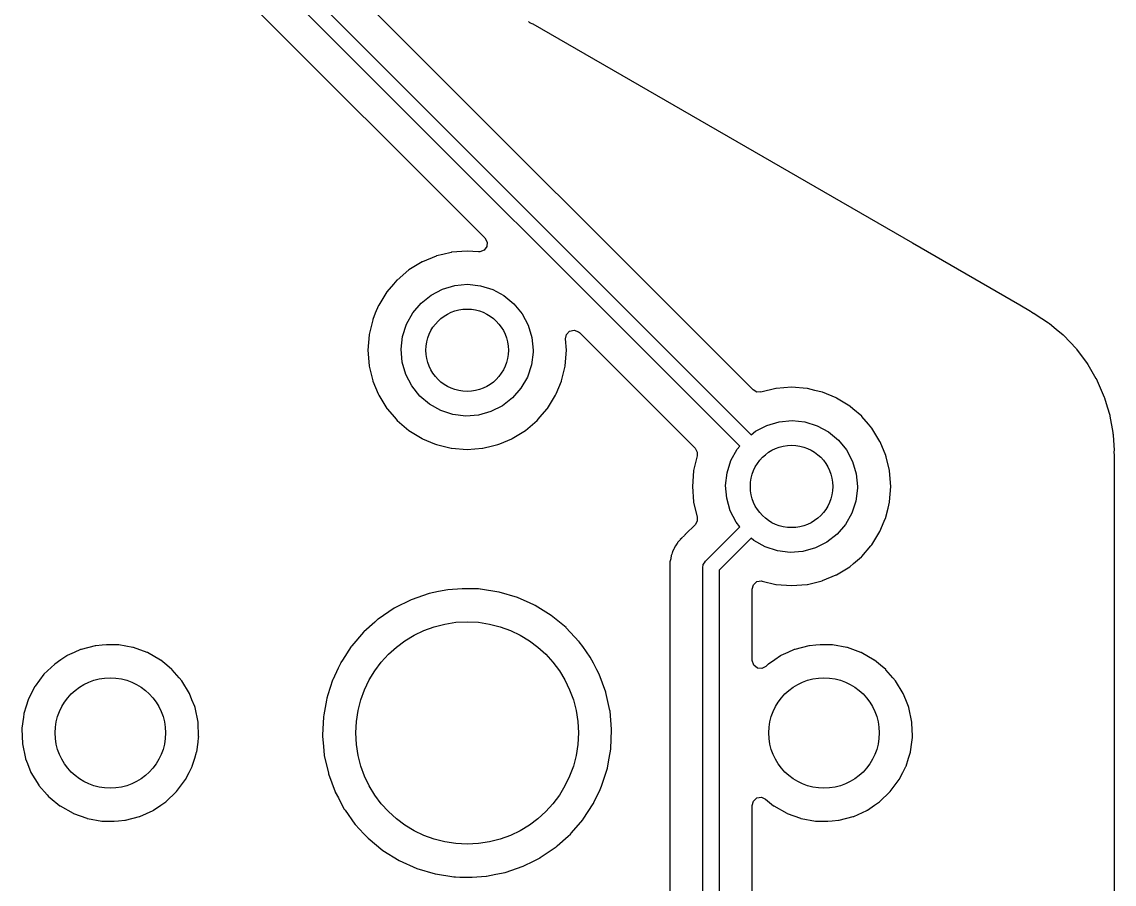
# Model space of a CAD drawing. Extents: x 189 to 319, y -167 to -61.
# Drawn here: x 291.64 to 308.47, y -129.33 to -116.04 of the extents above; entities that cross this region are included whole.
import ezdxf

# ---------------------------------------------------------------- set-up
doc = ezdxf.new("R2010")
doc.units = 0
doc.layers.add('BLACK', color=7, linetype='CONTINUOUS')

msp = doc.modelspace()

# ---------------------------------------------------------------- linework, layer by layer
at = {"layer": 'BLACK', "linetype": 'CONTINUOUS'}
for p, q in [((302.908, -121.712), (294.211, -113.015)), ((293.666, -113.189), (302.879, -122.402)), ((302.702, -122.578), (293.453, -113.329)), ((293.118, -113.714), (298.774, -119.37)), ((299.445, -116.034), (299.457, -116.042)), ((299.457, -116.042), (299.459, -116.044)), ((299.459, -116.044), (299.459, -116.044)), ((299.459, -116.044), (299.463, -116.047)), ((299.463, -116.047), (299.467, -116.049)), ((299.467, -116.049), (299.467, -116.049)), ((299.467, -116.049), (299.468, -116.05)), ((299.468, -116.05), (299.473, -116.053)), ((299.473, -116.053), (299.497, -116.063)), ((299.497, -116.063), (299.499, -116.063)), ((299.499, -116.063), (299.515, -116.071)), ((299.515, -116.071), (305.362, -119.447)), ((298.803, -119.503), (298.76, -119.56)), ((298.774, -119.37), (298.808, -119.432)), ((298.808, -119.432), (298.803, -119.503)), ((305.362, -119.447), (307.016, -120.402)), ((298.023, -119.648), (297.81, -119.736)), ((298.027, -119.646), (298.023, -119.648)), ((298.023, -119.648), (298.023, -119.648)), ((298.126, -119.622), (298.027, -119.646)), ((298.256, -119.591), (298.126, -119.622)), ((298.261, -119.59), (298.256, -119.591)), ((298.256, -119.591), (298.256, -119.591)), ((298.5, -119.571), (298.261, -119.59)), ((298.675, -119.585), (298.5, -119.571)), ((298.694, -119.585), (298.675, -119.585)), ((298.76, -119.56), (298.694, -119.585)), ((297.601, -119.863), (297.419, -120.019)), ((297.806, -119.737), (297.601, -119.863)), ((297.81, -119.736), (297.806, -119.737)), ((297.81, -119.736), (297.81, -119.736)), ((297.415, -120.022), (297.366, -120.08)), ((297.419, -120.019), (297.415, -120.022)), ((297.263, -120.201), (297.137, -120.406)), ((297.366, -120.08), (297.263, -120.201)), ((297.944, -120.25), (298.119, -120.158)), ((298.119, -120.158), (298.31, -120.102)), ((298.31, -120.102), (298.507, -120.084)), ((298.507, -120.084), (298.704, -120.105)), ((298.704, -120.105), (298.894, -120.163)), ((298.894, -120.163), (299.068, -120.258)), ((297.789, -120.374), (297.944, -120.25)), ((299.068, -120.258), (299.221, -120.384)), ((297.085, -120.531), (297.046, -120.627)), ((297.136, -120.41), (297.085, -120.531)), ((297.137, -120.406), (297.136, -120.41)), ((297.136, -120.41), (297.136, -120.41)), ((297.566, -120.7), (297.662, -120.526)), ((297.662, -120.526), (297.789, -120.374)), ((299.221, -120.384), (299.346, -120.538)), ((299.346, -120.538), (299.439, -120.713)), ((307.016, -120.402), (307.183, -120.498)), ((307.183, -120.498), (307.199, -120.509)), ((307.199, -120.509), (307.218, -120.524)), ((307.218, -120.524), (307.226, -120.528)), ((307.226, -120.528), (307.226, -120.528)), ((307.226, -120.528), (307.234, -120.531)), ((307.234, -120.531), (307.255, -120.542)), ((297.044, -120.632), (296.991, -120.856)), ((297.046, -120.627), (297.044, -120.632)), ((297.506, -120.889), (297.566, -120.7)), ((307.255, -120.542), (307.462, -120.678)), ((307.462, -120.678), (307.474, -120.687)), ((307.474, -120.687), (307.578, -120.775)), ((296.99, -120.861), (296.971, -121.1)), ((296.991, -120.856), (296.99, -120.861)), ((296.991, -120.856), (296.991, -120.856)), ((299.439, -120.713), (299.497, -120.903)), ((300.015, -120.925), (300.03, -120.856)), ((300.03, -120.856), (300.08, -120.805)), ((300.08, -120.805), (300.149, -120.789)), ((300.149, -120.789), (300.216, -120.814)), ((300.216, -120.814), (300.23, -120.826)), ((300.23, -120.826), (302.012, -122.608)), ((307.578, -120.775), (307.685, -120.864)), ((307.685, -120.864), (307.695, -120.874)), ((307.695, -120.874), (307.884, -121.074)), ((297.484, -121.086), (297.506, -120.889)), ((299.497, -120.903), (299.516, -121.1)), ((300.029, -121.1), (300.015, -120.925)), ((296.971, -121.1), (296.99, -121.339)), ((297.501, -121.283), (297.484, -121.086)), ((299.516, -121.128), (299.491, -121.325)), ((299.516, -121.1), (299.516, -121.128)), ((300.01, -121.339), (300.029, -121.1)), ((307.884, -121.074), (307.893, -121.085)), ((307.893, -121.085), (308.058, -121.306)), ((296.99, -121.339), (296.991, -121.344)), ((296.991, -121.344), (296.991, -121.344)), ((296.991, -121.344), (297.016, -121.451)), ((297.555, -121.474), (297.501, -121.283)), ((299.491, -121.325), (299.428, -121.513)), ((299.984, -121.451), (300.009, -121.344)), ((300.009, -121.344), (300.01, -121.339)), ((300.009, -121.344), (300.009, -121.344)), ((308.058, -121.306), (308.066, -121.318)), ((308.066, -121.318), (308.191, -121.535)), ((297.016, -121.451), (297.046, -121.573)), ((297.646, -121.65), (297.555, -121.474)), ((299.428, -121.513), (299.33, -121.686)), ((299.954, -121.573), (299.984, -121.451)), ((308.191, -121.535), (308.203, -121.556)), ((297.046, -121.573), (297.048, -121.577)), ((297.048, -121.577), (297.048, -121.577)), ((297.048, -121.577), (297.128, -121.771)), ((297.769, -121.806), (297.646, -121.65)), ((299.33, -121.686), (299.201, -121.836)), ((299.872, -121.771), (299.952, -121.577)), ((299.952, -121.577), (299.954, -121.573)), ((299.952, -121.577), (299.952, -121.577)), ((302.965, -121.745), (302.908, -121.712)), ((303.256, -121.691), (303.027, -121.746)), ((303.261, -121.69), (303.256, -121.691)), ((303.256, -121.691), (303.256, -121.691)), ((303.5, -121.671), (303.261, -121.69)), ((303.739, -121.69), (303.5, -121.671)), ((303.744, -121.691), (303.739, -121.69)), ((303.861, -121.719), (303.744, -121.691)), ((303.744, -121.691), (303.744, -121.691)), ((308.203, -121.556), (308.21, -121.57)), ((308.21, -121.57), (308.319, -121.822)), ((297.128, -121.771), (297.137, -121.794)), ((297.137, -121.794), (297.263, -121.999)), ((297.92, -121.934), (297.769, -121.806)), ((299.201, -121.836), (299.044, -121.958)), ((299.737, -121.999), (299.863, -121.794)), ((299.863, -121.794), (299.872, -121.771)), ((303.027, -121.743), (302.965, -121.745)), ((303.027, -121.746), (303.027, -121.743)), ((303.973, -121.746), (303.861, -121.719)), ((303.977, -121.748), (303.973, -121.746)), ((304.19, -121.836), (303.977, -121.748)), ((303.977, -121.748), (303.977, -121.748)), ((304.194, -121.837), (304.19, -121.836)), ((304.19, -121.836), (304.19, -121.836)), ((304.399, -121.963), (304.194, -121.837)), ((308.319, -121.822), (308.324, -121.836)), ((308.324, -121.836), (308.365, -121.972)), ((297.263, -121.999), (297.266, -122.003)), ((297.266, -122.003), (297.266, -122.003)), ((297.266, -122.003), (297.379, -122.134)), ((298.093, -122.031), (297.92, -121.934)), ((298.282, -122.092), (298.093, -122.031)), ((298.867, -122.047), (298.676, -122.101)), ((299.044, -121.958), (298.867, -122.047)), ((299.621, -122.134), (299.734, -122.003)), ((299.734, -122.003), (299.737, -121.999)), ((299.734, -122.003), (299.734, -122.003)), ((304.403, -121.966), (304.399, -121.963)), ((304.445, -122.003), (304.403, -121.966)), ((304.403, -121.966), (304.403, -121.966)), ((304.581, -122.119), (304.445, -122.003)), ((308.365, -121.972), (308.403, -122.1)), ((297.379, -122.134), (297.419, -122.181)), ((297.419, -122.181), (297.422, -122.185)), ((297.422, -122.185), (297.566, -122.307)), ((298.479, -122.116), (298.282, -122.092)), ((298.676, -122.101), (298.479, -122.116)), ((299.434, -122.307), (299.578, -122.185)), ((299.578, -122.185), (299.581, -122.181)), ((299.581, -122.181), (299.621, -122.134)), ((303.119, -122.258), (303.31, -122.202)), ((303.31, -122.202), (303.507, -122.184)), ((303.507, -122.184), (303.704, -122.205)), ((303.704, -122.205), (303.894, -122.263)), ((304.585, -122.122), (304.581, -122.119)), ((304.685, -122.24), (304.585, -122.122)), ((308.403, -122.1), (308.403, -122.1)), ((308.403, -122.1), (308.406, -122.114)), ((308.406, -122.114), (308.451, -122.367)), ((297.566, -122.307), (297.601, -122.337)), ((297.601, -122.337), (297.806, -122.463)), ((299.194, -122.463), (299.399, -122.337)), ((299.399, -122.337), (299.434, -122.307)), ((302.879, -122.402), (302.944, -122.35)), ((302.944, -122.35), (303.119, -122.258)), ((303.894, -122.263), (304.068, -122.358)), ((304.068, -122.358), (304.221, -122.484)), ((304.737, -122.301), (304.685, -122.24)), ((304.863, -122.506), (304.737, -122.301)), ((308.451, -122.367), (308.454, -122.385)), ((308.454, -122.385), (308.456, -122.399)), ((297.806, -122.463), (297.81, -122.464)), ((297.81, -122.464), (297.81, -122.464)), ((297.81, -122.464), (297.995, -122.541)), ((297.995, -122.541), (298.027, -122.554)), ((298.027, -122.554), (298.109, -122.574)), ((298.891, -122.574), (298.973, -122.554)), ((298.973, -122.554), (299.005, -122.541)), ((299.005, -122.541), (299.19, -122.464)), ((299.19, -122.464), (299.194, -122.463)), ((299.19, -122.464), (299.19, -122.464)), ((304.221, -122.484), (304.346, -122.638)), ((304.864, -122.51), (304.863, -122.506)), ((304.952, -122.723), (304.864, -122.51)), ((304.864, -122.51), (304.864, -122.51)), ((308.456, -122.399), (308.456, -122.407)), ((308.456, -122.407), (308.47, -122.639)), ((298.109, -122.574), (298.256, -122.609)), ((298.256, -122.609), (298.256, -122.609)), ((298.256, -122.609), (298.261, -122.61)), ((298.261, -122.61), (298.5, -122.629)), ((298.5, -122.629), (298.739, -122.61)), ((298.739, -122.61), (298.744, -122.609)), ((298.744, -122.609), (298.891, -122.574)), ((298.744, -122.609), (298.744, -122.609)), ((302.046, -122.727), (301.991, -122.956)), ((302.012, -122.608), (302.046, -122.671)), ((302.046, -122.671), (302.044, -122.727)), ((302.044, -122.727), (302.046, -122.727)), ((302.566, -122.8), (302.662, -122.626)), ((302.662, -122.626), (302.702, -122.578)), ((304.346, -122.638), (304.439, -122.813)), ((304.954, -122.727), (304.952, -122.723)), ((304.959, -122.745), (304.954, -122.727)), ((308.468, -122.666), (308.467, -122.675)), ((308.467, -122.675), (308.468, -122.684)), ((308.47, -122.639), (308.468, -122.666)), ((308.468, -122.684), (308.468, -122.684)), ((308.468, -122.684), (308.471, -122.706)), ((308.471, -122.706), (308.472, -122.723)), ((308.472, -122.723), (308.472, -135.045)), ((302.506, -122.989), (302.566, -122.8)), ((304.439, -122.813), (304.497, -123.003)), ((305.009, -122.956), (304.959, -122.745)), ((301.99, -122.961), (301.971, -123.2)), ((301.991, -122.956), (301.99, -122.961)), ((301.991, -122.956), (301.991, -122.956)), ((302.484, -123.186), (302.506, -122.989)), ((304.497, -123.003), (304.516, -123.2)), ((305.01, -122.961), (305.009, -122.956)), ((305.009, -122.956), (305.009, -122.956)), ((305.029, -123.2), (305.01, -122.961)), ((301.971, -123.2), (301.99, -123.439)), ((302.501, -123.383), (302.484, -123.186)), ((304.516, -123.228), (304.491, -123.425)), ((304.516, -123.2), (304.516, -123.228)), ((305.01, -123.439), (305.029, -123.2)), ((302.555, -123.574), (302.501, -123.383)), ((301.99, -123.439), (301.991, -123.444)), ((301.991, -123.444), (301.991, -123.444)), ((301.991, -123.444), (302.046, -123.673)), ((304.491, -123.425), (304.428, -123.613)), ((304.954, -123.673), (304.988, -123.533)), ((304.988, -123.533), (305.009, -123.444)), ((305.009, -123.444), (305.01, -123.439)), ((305.009, -123.444), (305.009, -123.444)), ((302.045, -123.735), (302.012, -123.792)), ((302.046, -123.673), (302.043, -123.673)), ((302.043, -123.673), (302.045, -123.735)), ((302.646, -123.75), (302.555, -123.574)), ((304.428, -123.613), (304.33, -123.786)), ((304.863, -123.894), (304.929, -123.733)), ((304.929, -123.733), (304.952, -123.677)), ((304.952, -123.677), (304.954, -123.673)), ((304.952, -123.677), (304.952, -123.677)), ((302.012, -123.792), (301.868, -123.936)), ((302.172, -124.352), (302.702, -123.821)), ((302.702, -123.821), (302.646, -123.75)), ((304.33, -123.786), (304.201, -123.936)), ((304.737, -124.099), (304.863, -123.894)), ((301.74, -124.072), (301.734, -124.082)), ((301.743, -124.065), (301.74, -124.072)), ((301.74, -124.072), (301.74, -124.072)), ((301.774, -124.032), (301.743, -124.065)), ((301.781, -124.023), (301.774, -124.032)), ((301.784, -124.02), (301.781, -124.023)), ((301.804, -124), (301.784, -124.02)), ((301.806, -123.998), (301.804, -124)), ((301.848, -123.954), (301.806, -123.998)), ((301.853, -123.948), (301.848, -123.954)), ((301.859, -123.944), (301.853, -123.948)), ((301.868, -123.936), (301.859, -123.944)), ((302.878, -123.999), (302.385, -124.492)), ((302.92, -124.034), (302.878, -123.999)), ((303.093, -124.131), (302.92, -124.034)), ((304.044, -124.058), (303.867, -124.147)), ((304.201, -123.936), (304.044, -124.058)), ((301.661, -124.225), (301.655, -124.243)), ((301.664, -124.213), (301.661, -124.225)), ((301.666, -124.205), (301.664, -124.213)), ((301.664, -124.213), (301.664, -124.213)), ((301.688, -124.166), (301.666, -124.205)), ((301.693, -124.156), (301.688, -124.166)), ((301.707, -124.122), (301.693, -124.156)), ((301.71, -124.115), (301.707, -124.122)), ((301.707, -124.122), (301.707, -124.122)), ((301.723, -124.099), (301.71, -124.115)), ((301.734, -124.082), (301.723, -124.099)), ((303.282, -124.192), (303.093, -124.131)), ((303.479, -124.216), (303.282, -124.192)), ((303.676, -124.201), (303.479, -124.216)), ((303.867, -124.147), (303.676, -124.201)), ((304.581, -124.281), (304.723, -124.115)), ((304.723, -124.115), (304.734, -124.103)), ((304.734, -124.103), (304.737, -124.099)), ((304.734, -124.103), (304.734, -124.103)), ((301.625, -124.4), (301.622, -124.42)), ((301.626, -124.38), (301.625, -124.4)), ((301.637, -124.317), (301.626, -124.36)), ((301.626, -124.36), (301.626, -124.38)), ((301.64, -124.306), (301.637, -124.317)), ((301.646, -124.27), (301.64, -124.306)), ((301.647, -124.262), (301.646, -124.27)), ((301.646, -124.27), (301.646, -124.27)), ((301.655, -124.243), (301.647, -124.262)), ((302.139, -124.411), (302.14, -124.404)), ((302.14, -124.404), (302.157, -124.379)), ((302.157, -124.379), (302.172, -124.352)), ((304.399, -124.437), (304.454, -124.39)), ((304.454, -124.39), (304.578, -124.285)), ((304.578, -124.285), (304.581, -124.281)), ((301.622, -124.42), (301.623, -124.428)), ((301.623, -124.428), (301.626, -124.464)), ((301.626, -124.464), (301.626, -124.476)), ((301.626, -124.476), (301.626, -145.376)), ((302.135, -124.44), (302.138, -124.418)), ((302.135, -145.455), (302.135, -124.44)), ((302.138, -124.413), (302.139, -124.411)), ((302.138, -124.418), (302.138, -124.413)), ((302.385, -124.492), (302.385, -145.403)), ((303.977, -124.652), (304.19, -124.564)), ((304.19, -124.564), (304.194, -124.563)), ((304.19, -124.564), (304.19, -124.564)), ((304.194, -124.563), (304.399, -124.437)), ((302.893, -124.782), (302.914, -124.714)), ((302.914, -124.714), (302.967, -124.667)), ((302.967, -124.667), (303.037, -124.657)), ((303.037, -124.657), (303.049, -124.66)), ((303.049, -124.66), (303.256, -124.709)), ((303.256, -124.709), (303.256, -124.709)), ((303.256, -124.709), (303.261, -124.71)), ((303.261, -124.71), (303.5, -124.729)), ((303.5, -124.729), (303.739, -124.71)), ((303.739, -124.71), (303.744, -124.709)), ((303.744, -124.709), (303.891, -124.674)), ((303.744, -124.709), (303.744, -124.709)), ((303.891, -124.674), (303.973, -124.654)), ((303.973, -124.654), (303.977, -124.652)), ((297.916, -124.85), (297.637, -124.946)), ((298.059, -124.821), (297.916, -124.85)), ((298.201, -124.792), (298.059, -124.821)), ((298.205, -124.792), (298.201, -124.792)), ((298.201, -124.792), (298.201, -124.792)), ((298.425, -124.777), (298.205, -124.792)), ((298.61, -124.777), (298.425, -124.777)), ((298.611, -124.777), (298.61, -124.777)), ((298.677, -124.78), (298.611, -124.777)), ((298.611, -124.777), (298.611, -124.777)), ((298.702, -124.781), (298.677, -124.78)), ((298.705, -124.782), (298.702, -124.781)), ((298.989, -124.827), (298.705, -124.782)), ((298.705, -124.782), (298.705, -124.782)), ((298.994, -124.827), (298.989, -124.827)), ((298.989, -124.827), (298.989, -124.827)), ((299.277, -124.912), (298.994, -124.827)), ((299.469, -124.998), (299.277, -124.912)), ((302.893, -125.882), (302.893, -124.782)), ((297.373, -125.078), (297.128, -125.244)), ((297.416, -125.057), (297.373, -125.078)), ((297.604, -124.963), (297.416, -125.057)), ((297.637, -124.946), (297.604, -124.963)), ((299.527, -125.024), (299.469, -124.998)), ((299.546, -125.033), (299.527, -125.024)), ((299.797, -125.188), (299.546, -125.033)), ((297.125, -125.247), (297.078, -125.29)), ((297.128, -125.244), (297.125, -125.247)), ((297.125, -125.247), (297.125, -125.247)), ((300.025, -125.376), (299.797, -125.188)), ((297.078, -125.29), (296.908, -125.441)), ((300.028, -125.379), (300.025, -125.376)), ((300.224, -125.589), (300.028, -125.379)), ((296.905, -125.444), (296.724, -125.657)), ((296.908, -125.441), (296.905, -125.444)), ((296.905, -125.444), (296.905, -125.444)), ((300.227, -125.592), (300.224, -125.589)), ((300.224, -125.589), (300.224, -125.589)), ((292.542, -125.715), (292.444, -125.76)), ((292.547, -125.713), (292.542, -125.715)), ((292.542, -125.715), (292.542, -125.715)), ((292.552, -125.712), (292.547, -125.713)), ((292.765, -125.657), (292.552, -125.712)), ((292.552, -125.712), (292.552, -125.712)), ((292.77, -125.655), (292.765, -125.657)), ((292.765, -125.657), (292.765, -125.657)), ((292.775, -125.655), (292.77, -125.655)), ((292.875, -125.646), (292.775, -125.655)), ((292.775, -125.655), (292.775, -125.655)), ((292.942, -125.641), (292.875, -125.646)), ((293.104, -125.641), (292.942, -125.641)), ((293.106, -125.641), (293.104, -125.641)), ((293.111, -125.641), (293.106, -125.641)), ((293.106, -125.641), (293.106, -125.641)), ((293.128, -125.642), (293.111, -125.641)), ((293.132, -125.642), (293.128, -125.642)), ((293.35, -125.682), (293.132, -125.642)), ((293.132, -125.642), (293.132, -125.642)), ((293.355, -125.683), (293.35, -125.682)), ((293.35, -125.682), (293.35, -125.682)), ((293.36, -125.685), (293.355, -125.683)), ((293.567, -125.76), (293.36, -125.685)), ((293.36, -125.685), (293.36, -125.685)), ((296.714, -125.669), (296.577, -125.879)), ((296.716, -125.665), (296.714, -125.669)), ((296.714, -125.669), (296.714, -125.669)), ((296.724, -125.657), (296.716, -125.665)), ((300.229, -125.595), (300.227, -125.592)), ((300.281, -125.669), (300.229, -125.595)), ((300.229, -125.595), (300.229, -125.595)), ((300.398, -125.833), (300.281, -125.669)), ((303.542, -125.715), (303.444, -125.76)), ((303.547, -125.713), (303.542, -125.715)), ((303.542, -125.715), (303.542, -125.715)), ((303.552, -125.712), (303.547, -125.713)), ((303.765, -125.657), (303.552, -125.712)), ((303.552, -125.712), (303.552, -125.712)), ((303.77, -125.655), (303.765, -125.657)), ((303.765, -125.657), (303.765, -125.657)), ((303.775, -125.655), (303.77, -125.655)), ((303.875, -125.646), (303.775, -125.655)), ((303.775, -125.655), (303.775, -125.655)), ((303.942, -125.641), (303.875, -125.646)), ((304.104, -125.641), (303.942, -125.641)), ((304.106, -125.641), (304.104, -125.641)), ((304.111, -125.641), (304.106, -125.641)), ((304.106, -125.641), (304.106, -125.641)), ((304.128, -125.642), (304.111, -125.641)), ((304.132, -125.642), (304.128, -125.642)), ((304.35, -125.682), (304.132, -125.642)), ((304.132, -125.642), (304.132, -125.642)), ((304.355, -125.683), (304.35, -125.682)), ((304.35, -125.682), (304.35, -125.682)), ((304.36, -125.685), (304.355, -125.683)), ((304.567, -125.76), (304.36, -125.685)), ((304.36, -125.685), (304.36, -125.685)), ((292.24, -125.873), (292.145, -125.937)), ((292.332, -125.811), (292.24, -125.873)), ((292.336, -125.808), (292.332, -125.811)), ((292.332, -125.811), (292.332, -125.811)), ((292.444, -125.76), (292.336, -125.808)), ((293.572, -125.762), (293.567, -125.76)), ((293.567, -125.76), (293.567, -125.76)), ((293.773, -125.876), (293.572, -125.762)), ((293.777, -125.879), (293.773, -125.876)), ((293.87, -125.956), (293.777, -125.879)), ((293.777, -125.879), (293.777, -125.879)), ((296.553, -125.917), (296.514, -125.999)), ((296.555, -125.913), (296.553, -125.917)), ((296.553, -125.917), (296.553, -125.917)), ((296.577, -125.879), (296.555, -125.913)), ((300.446, -125.925), (300.398, -125.833)), ((300.5, -126.026), (300.446, -125.925)), ((302.917, -125.956), (302.893, -125.882)), ((303.24, -125.873), (303.145, -125.937)), ((303.332, -125.811), (303.24, -125.873)), ((303.336, -125.808), (303.332, -125.811)), ((303.332, -125.811), (303.332, -125.811)), ((303.444, -125.76), (303.336, -125.808)), ((304.572, -125.762), (304.567, -125.76)), ((304.567, -125.76), (304.567, -125.76)), ((304.773, -125.876), (304.572, -125.762)), ((304.777, -125.879), (304.773, -125.876)), ((304.87, -125.956), (304.777, -125.879)), ((304.777, -125.879), (304.777, -125.879)), ((292.145, -125.937), (291.978, -126.096)), ((293.951, -126.022), (293.87, -125.956)), ((293.955, -126.026), (293.951, -126.022)), ((294.062, -126.15), (293.955, -126.026)), ((293.955, -126.026), (293.955, -126.026)), ((296.514, -125.999), (296.428, -126.18)), ((300.535, -126.094), (300.5, -126.026)), ((300.637, -126.371), (300.535, -126.094)), ((302.973, -125.999), (302.917, -125.956)), ((303.043, -126.006), (302.973, -125.999)), ((303.106, -125.974), (303.043, -126.006)), ((303.141, -125.94), (303.106, -125.974)), ((303.145, -125.937), (303.141, -125.94)), ((303.141, -125.94), (303.141, -125.94)), ((304.951, -126.022), (304.87, -125.956)), ((304.955, -126.026), (304.951, -126.022)), ((305.062, -126.15), (304.955, -126.026)), ((304.955, -126.026), (304.955, -126.026)), ((291.978, -126.096), (291.84, -126.281)), ((294.102, -126.196), (294.062, -126.15)), ((294.222, -126.393), (294.102, -126.196)), ((296.427, -126.184), (296.354, -126.413)), ((296.428, -126.18), (296.427, -126.184)), ((296.427, -126.184), (296.427, -126.184)), ((305.102, -126.196), (305.062, -126.15)), ((305.222, -126.393), (305.102, -126.196)), ((291.783, -126.393), (291.736, -126.487)), ((291.838, -126.286), (291.783, -126.393)), ((291.84, -126.281), (291.838, -126.286)), ((294.259, -126.487), (294.222, -126.393)), ((296.354, -126.413), (296.338, -126.461)), ((300.638, -126.375), (300.637, -126.371)), ((300.701, -126.655), (300.638, -126.375)), ((300.638, -126.375), (300.638, -126.375)), ((305.259, -126.487), (305.222, -126.393)), ((291.705, -126.587), (291.669, -126.702)), ((291.736, -126.487), (291.705, -126.587)), ((294.301, -126.593), (294.259, -126.487)), ((294.307, -126.608), (294.301, -126.593)), ((296.333, -126.492), (296.291, -126.721)), ((296.338, -126.461), (296.333, -126.492)), ((305.301, -126.593), (305.259, -126.487)), ((305.307, -126.608), (305.301, -126.593)), ((291.661, -126.758), (291.638, -126.926)), ((291.668, -126.707), (291.661, -126.758)), ((291.669, -126.702), (291.668, -126.707)), ((291.669, -126.702), (291.669, -126.702)), ((294.354, -126.834), (294.307, -126.608)), ((296.286, -126.756), (296.273, -127.03)), ((296.291, -126.721), (296.286, -126.752)), ((296.286, -126.752), (296.286, -126.756)), ((296.286, -126.756), (296.286, -126.756)), ((300.702, -126.659), (300.701, -126.655)), ((300.702, -126.663), (300.702, -126.659)), ((300.726, -126.94), (300.702, -126.663)), ((305.354, -126.834), (305.307, -126.608)), ((291.638, -126.926), (291.637, -126.936)), ((294.355, -126.849), (294.354, -126.834)), ((294.362, -127.042), (294.355, -126.849)), ((305.355, -126.849), (305.354, -126.834)), ((305.362, -127.042), (305.355, -126.849)), ((291.637, -126.936), (291.637, -126.941)), ((291.637, -126.941), (291.637, -126.941)), ((291.637, -126.941), (291.641, -127.047)), ((291.641, -127.047), (291.646, -127.166)), ((294.352, -127.144), (294.362, -127.07)), ((294.362, -127.047), (294.362, -127.042)), ((294.363, -127.064), (294.362, -127.047)), ((294.362, -127.07), (294.363, -127.064)), ((294.362, -127.07), (294.362, -127.07)), ((296.273, -127.03), (296.273, -127.047)), ((296.273, -127.047), (296.273, -127.051)), ((296.273, -127.051), (296.287, -127.211)), ((296.273, -127.051), (296.273, -127.051)), ((300.714, -127.24), (300.727, -126.958)), ((300.727, -126.953), (300.726, -126.94)), ((300.727, -126.958), (300.727, -126.953)), ((300.727, -126.958), (300.727, -126.958)), ((305.352, -127.144), (305.362, -127.07)), ((305.363, -127.064), (305.362, -127.042)), ((305.362, -127.07), (305.363, -127.064)), ((305.362, -127.07), (305.362, -127.07)), ((291.646, -127.166), (291.693, -127.392)), ((294.332, -127.293), (294.352, -127.144)), ((296.287, -127.211), (296.298, -127.341)), ((300.689, -127.387), (300.713, -127.252)), ((300.713, -127.252), (300.714, -127.248)), ((300.713, -127.252), (300.713, -127.252)), ((300.714, -127.248), (300.714, -127.24)), ((305.332, -127.293), (305.352, -127.144)), ((291.693, -127.392), (291.695, -127.397)), ((291.695, -127.397), (291.695, -127.397)), ((291.695, -127.397), (291.725, -127.473)), ((294.264, -127.513), (294.303, -127.387)), ((294.303, -127.387), (294.331, -127.298)), ((294.331, -127.298), (294.332, -127.293)), ((294.331, -127.298), (294.331, -127.298)), ((296.298, -127.341), (296.299, -127.345)), ((296.299, -127.345), (296.299, -127.345)), ((296.299, -127.345), (296.361, -127.622)), ((300.662, -127.539), (300.689, -127.387)), ((305.264, -127.513), (305.303, -127.387)), ((305.303, -127.387), (305.331, -127.298)), ((305.331, -127.298), (305.332, -127.293)), ((305.331, -127.298), (305.331, -127.298)), ((291.725, -127.473), (291.778, -127.607)), ((291.778, -127.607), (291.898, -127.804)), ((294.214, -127.611), (294.262, -127.518)), ((294.262, -127.518), (294.264, -127.513)), ((294.262, -127.518), (294.262, -127.518)), ((300.626, -127.651), (300.661, -127.543)), ((300.661, -127.543), (300.662, -127.539)), ((300.661, -127.543), (300.661, -127.543)), ((305.214, -127.611), (305.262, -127.518)), ((305.262, -127.518), (305.264, -127.513)), ((305.262, -127.518), (305.262, -127.518)), ((294.022, -127.904), (294.16, -127.719)), ((294.16, -127.719), (294.214, -127.611)), ((296.361, -127.622), (296.363, -127.629)), ((296.363, -127.629), (296.465, -127.906)), ((300.572, -127.82), (300.626, -127.651)), ((305.022, -127.904), (305.16, -127.719)), ((305.16, -127.719), (305.214, -127.611)), ((291.898, -127.804), (291.901, -127.808)), ((291.901, -127.808), (292.027, -127.953)), ((293.855, -128.063), (294.022, -127.904)), ((296.465, -127.906), (296.467, -127.91)), ((296.467, -127.91), (296.467, -127.91)), ((296.467, -127.91), (296.515, -128.002)), ((300.451, -128.073), (300.548, -127.869)), ((300.548, -127.869), (300.572, -127.82)), ((304.855, -128.063), (305.022, -127.904)), ((292.027, -127.953), (292.049, -127.978)), ((292.049, -127.978), (292.075, -128)), ((292.075, -128), (292.223, -128.121)), ((293.668, -128.189), (293.78, -128.114)), ((293.78, -128.114), (293.855, -128.063)), ((296.515, -128.002), (296.602, -128.167)), ((300.286, -128.331), (300.443, -128.09)), ((300.443, -128.09), (300.445, -128.087)), ((300.443, -128.09), (300.443, -128.09)), ((300.445, -128.087), (300.451, -128.073)), ((302.893, -128.117), (302.914, -128.049)), ((302.914, -128.049), (302.967, -128.002)), ((302.967, -128.002), (303.037, -127.992)), ((303.037, -127.992), (303.099, -128.02)), ((303.099, -128.02), (303.223, -128.121)), ((304.668, -128.189), (304.78, -128.114)), ((304.78, -128.114), (304.855, -128.063)), ((292.223, -128.121), (292.223, -128.121)), ((292.223, -128.121), (292.227, -128.124)), ((292.227, -128.124), (292.428, -128.238)), ((292.428, -128.238), (292.433, -128.24)), ((292.433, -128.24), (292.433, -128.24)), ((292.433, -128.24), (292.64, -128.315)), ((293.458, -128.285), (293.659, -128.194)), ((293.659, -128.194), (293.664, -128.192)), ((293.664, -128.192), (293.668, -128.189)), ((293.668, -128.189), (293.668, -128.189)), ((296.602, -128.167), (296.62, -128.192)), ((296.62, -128.192), (296.771, -128.405)), ((302.893, -145.062), (302.893, -128.117)), ((303.223, -128.121), (303.223, -128.121)), ((303.223, -128.121), (303.227, -128.124)), ((303.227, -128.124), (303.428, -128.238)), ((303.428, -128.238), (303.433, -128.24)), ((303.433, -128.24), (303.433, -128.24)), ((303.433, -128.24), (303.64, -128.315)), ((304.458, -128.285), (304.659, -128.194)), ((304.659, -128.194), (304.664, -128.192)), ((304.664, -128.192), (304.668, -128.189)), ((304.668, -128.189), (304.668, -128.189)), ((292.64, -128.315), (292.64, -128.315)), ((292.64, -128.315), (292.645, -128.317)), ((292.645, -128.317), (292.65, -128.318)), ((292.65, -128.318), (292.65, -128.318)), ((292.65, -128.318), (292.868, -128.358)), ((292.868, -128.358), (292.868, -128.358)), ((292.868, -128.358), (292.872, -128.358)), ((292.872, -128.358), (292.889, -128.359)), ((292.889, -128.359), (292.894, -128.359)), ((292.894, -128.359), (292.894, -128.359)), ((292.894, -128.359), (292.896, -128.359)), ((292.896, -128.359), (293.058, -128.359)), ((293.058, -128.359), (293.125, -128.354)), ((293.125, -128.354), (293.225, -128.345)), ((293.225, -128.345), (293.225, -128.345)), ((293.225, -128.345), (293.23, -128.345)), ((293.23, -128.345), (293.235, -128.343)), ((293.235, -128.343), (293.448, -128.288)), ((293.235, -128.343), (293.235, -128.343)), ((293.448, -128.288), (293.453, -128.287)), ((293.448, -128.288), (293.448, -128.288)), ((293.453, -128.287), (293.458, -128.285)), ((293.458, -128.285), (293.458, -128.285)), ((296.771, -128.405), (296.771, -128.405)), ((296.771, -128.405), (296.773, -128.408)), ((296.773, -128.408), (296.776, -128.411)), ((296.776, -128.411), (296.776, -128.411)), ((296.776, -128.411), (296.91, -128.555)), ((300.11, -128.537), (300.281, -128.338)), ((300.281, -128.338), (300.284, -128.335)), ((300.281, -128.338), (300.281, -128.338)), ((300.284, -128.335), (300.286, -128.331)), ((300.286, -128.331), (300.286, -128.331)), ((303.64, -128.315), (303.64, -128.315)), ((303.64, -128.315), (303.645, -128.317)), ((303.645, -128.317), (303.65, -128.318)), ((303.65, -128.318), (303.65, -128.318)), ((303.65, -128.318), (303.868, -128.358)), ((303.868, -128.358), (303.868, -128.358)), ((303.868, -128.358), (303.872, -128.358)), ((303.872, -128.358), (303.889, -128.359)), ((303.889, -128.359), (303.894, -128.359)), ((303.894, -128.359), (303.894, -128.359)), ((303.894, -128.359), (303.896, -128.359)), ((303.896, -128.359), (304.058, -128.359)), ((304.058, -128.359), (304.125, -128.354)), ((304.125, -128.354), (304.225, -128.345)), ((304.225, -128.345), (304.225, -128.345)), ((304.225, -128.345), (304.23, -128.345)), ((304.23, -128.345), (304.235, -128.343)), ((304.235, -128.343), (304.448, -128.288)), ((304.235, -128.343), (304.235, -128.343)), ((304.448, -128.288), (304.453, -128.287)), ((304.448, -128.288), (304.448, -128.288)), ((304.453, -128.287), (304.458, -128.285)), ((304.458, -128.285), (304.458, -128.285)), ((296.91, -128.555), (296.975, -128.624)), ((299.889, -128.74), (300.057, -128.59)), ((300.057, -128.59), (300.092, -128.559)), ((300.092, -128.559), (300.11, -128.537)), ((296.975, -128.624), (297.203, -128.812)), ((299.627, -128.922), (299.872, -128.756)), ((299.872, -128.756), (299.889, -128.74)), ((297.203, -128.812), (297.454, -128.967)), ((299.533, -128.969), (299.624, -128.924)), ((299.624, -128.924), (299.627, -128.922)), ((299.624, -128.924), (299.624, -128.924)), ((297.454, -128.967), (297.723, -129.088)), ((297.723, -129.088), (298.006, -129.173)), ((299.084, -129.15), (299.363, -129.054)), ((299.363, -129.054), (299.533, -128.969)), ((298.006, -129.173), (298.011, -129.173)), ((298.011, -129.173), (298.011, -129.173)), ((298.011, -129.173), (298.295, -129.218)), ((298.295, -129.218), (298.295, -129.218)), ((298.295, -129.218), (298.298, -129.219)), ((298.298, -129.219), (298.323, -129.22)), ((298.323, -129.22), (298.389, -129.223)), ((298.389, -129.223), (298.389, -129.223)), ((298.389, -129.223), (298.39, -129.223)), ((298.39, -129.223), (298.575, -129.223)), ((298.575, -129.223), (298.795, -129.208)), ((298.795, -129.208), (298.799, -129.208)), ((298.799, -129.208), (298.941, -129.179)), ((298.799, -129.208), (298.799, -129.208)), ((298.941, -129.179), (299.084, -129.15))]:
    msp.add_line(p, q, dxfattribs=at)
at = {"layer": 'BLACK'}
for centre, radius in [((298.5, -121.1), 0.635), ((303.5, -123.2), 0.635), ((298.5, -127), 1.7145), ((293, -127), 0.8509), ((304, -127), 0.8509)]:
    msp.add_circle(centre, radius, dxfattribs=at)

doc.saveas('drawing.dxf')
